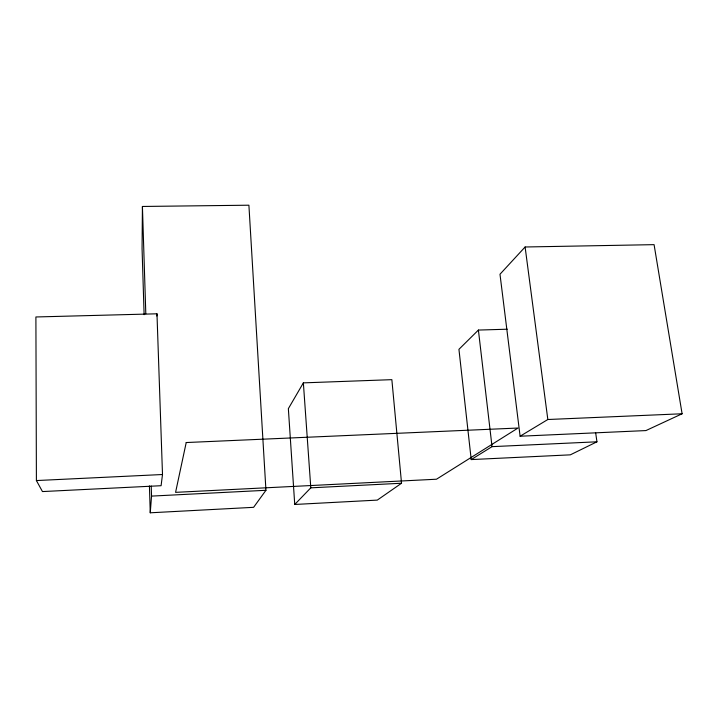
<?xml version="1.0" encoding="UTF-8"?>
<svg xmlns="http://www.w3.org/2000/svg" width="718" height="718" viewBox="0 0 718 718"><rect width="100%" height="100%" fill="white"/><g stroke="black" fill="none" stroke-linecap="round" stroke-linejoin="round"><path stroke-width="1.08" d="M149.425 485.924L150.259 512.796L253.607 507.321L265.947 490.295L248.904 205.204L142.424 206.461L142.065 248.634L144.112 314.672M156.865 316.001L156.973 313.802L35.9 316.97L36.403 480.557L42.461 491.57L161.092 485.709L162.501 474.517L156.973 313.802M150.259 512.796L151.543 496.102L151.229 486.032M303.364 382.873L288.358 408.659L294.739 504.467L377.3 500.105L401.541 483.241L391.857 379.66L303.364 382.873L310.804 487.836L294.739 504.467M525.109 246.992L499.988 274.24L520.101 436.221L645.931 430.576L682.1 413.774L654.08 244.65L525.109 246.992L547.834 419.509L520.101 436.221M507.258 329.212L478.403 330.065L458.937 349.325L471.214 459.583L570.325 454.844L596.945 441.803L595.689 432.981M471.214 459.583L492.036 446.65L596.945 441.803M310.804 487.836L401.541 483.241M151.543 496.102L265.947 490.295M36.403 480.557L162.501 474.517M547.834 419.509L682.1 413.774M478.403 330.065L492.036 446.65M142.424 206.461L145.808 313.82M186.213 442.539L175.578 492.351L436.481 479.22L518.01 428.036L186.213 442.539"/></g></svg>
